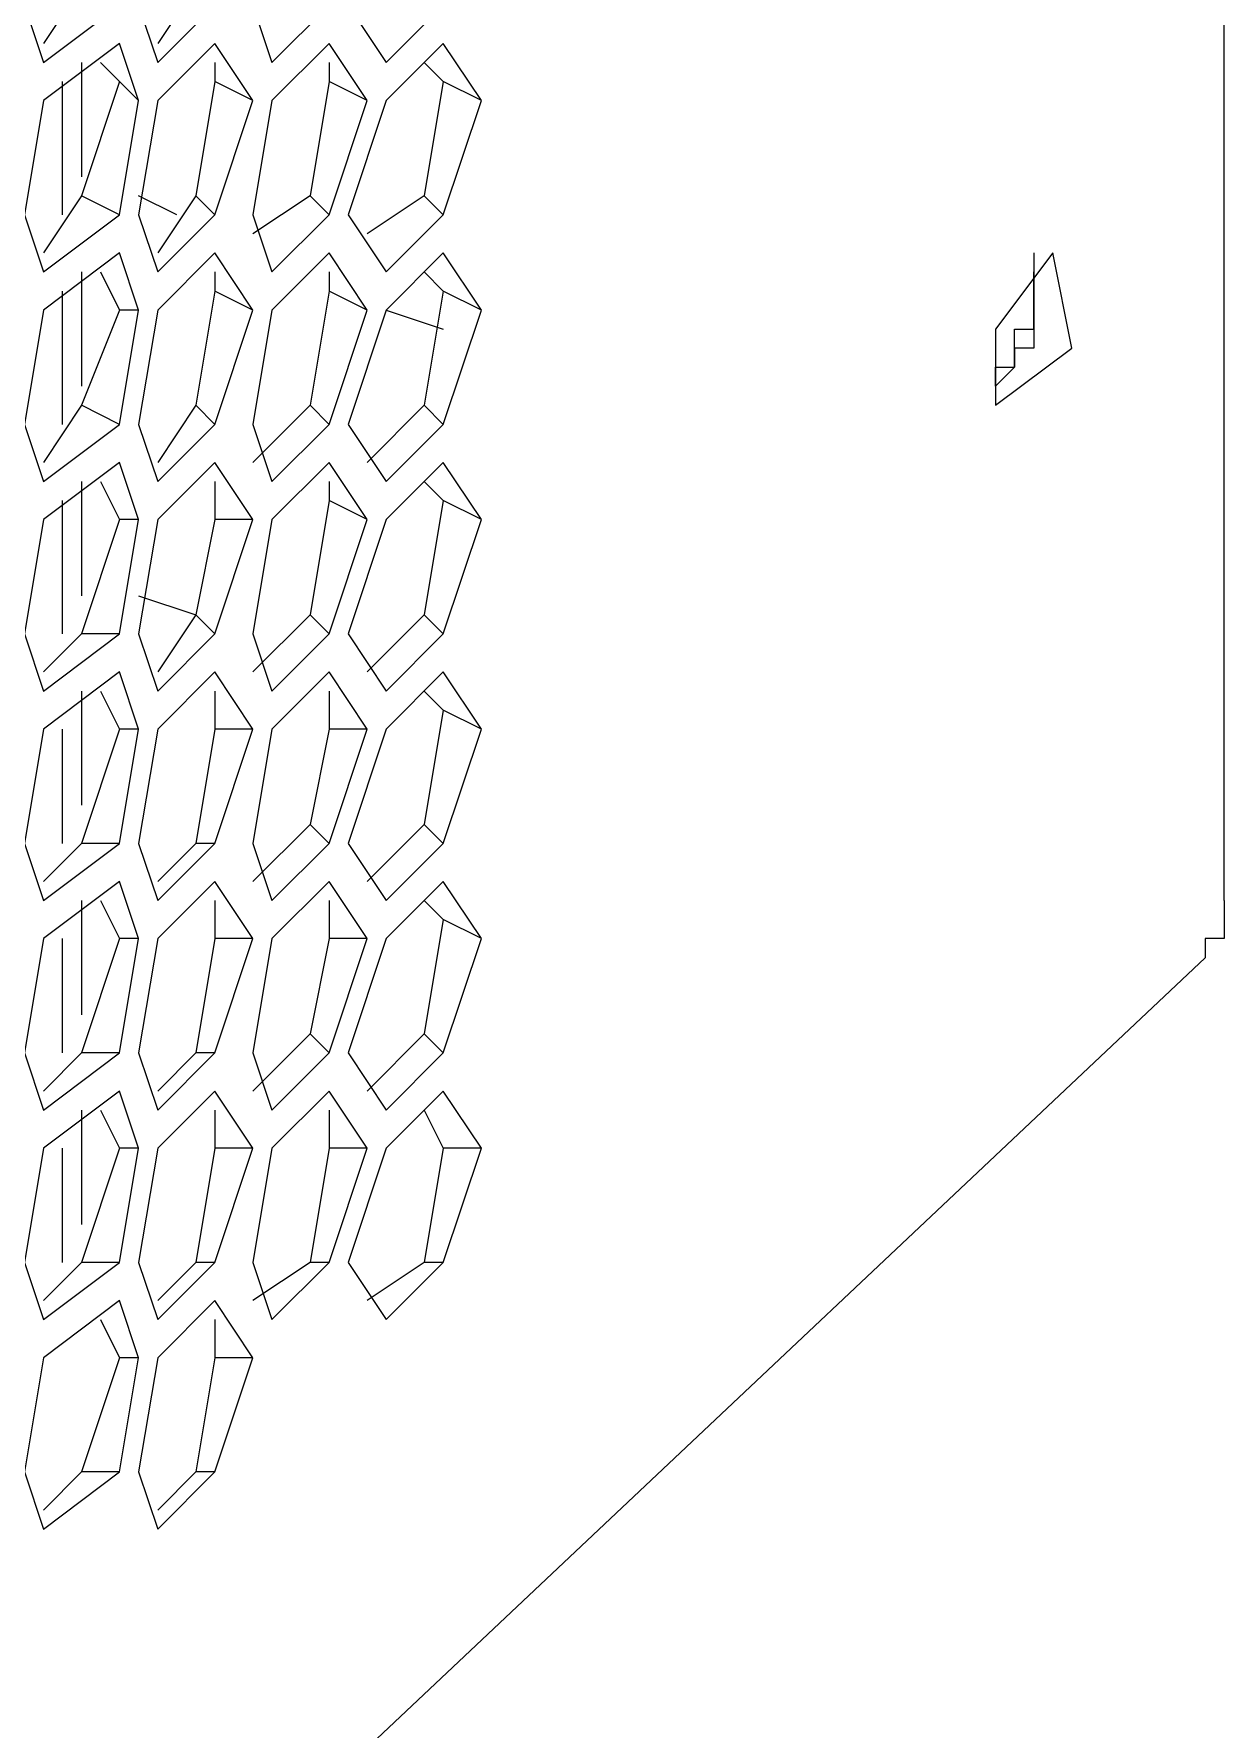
# Model space of a CAD drawing. Header units: millimetres. Extents: x 929 to 1725, y 58 to 532.
# Drawn here: x 1130.21 to 1137.53, y 421.36 to 431.78 of the extents above; entities that cross this region are included whole.
import ezdxf

# ---------------------------------------------------------------- set-up
doc = ezdxf.new("R2010")
doc.units = ezdxf.units.MM
doc.header["$MEASUREMENT"] = 0
doc.layers.add('TT-WIRE-EQPM', color=6, linetype='CONTINUOUS')

msp = doc.modelspace()

# ---------------------------------------------------------------- linework, layer by layer
at = {"layer": 'TT-WIRE-EQPM', "linetype": 'Continuous'}
for points in [[(1137.52681, 426.45354), (1137.52681, 446.11653)], [(1130.50432, 432.07153), (1130.27023, 431.72041)], [(1131.20657, 432.07153), (1130.97248, 431.72041)], [(1130.15319, 431.95449), (1130.27023, 431.60337)], [(1130.27023, 431.60337), (1130.7384, 431.95449)], [(1130.85544, 431.95449), (1130.97248, 431.60337)], [(1130.97248, 431.60337), (1131.32361, 431.95449)], [(1131.55769, 431.95449), (1131.67473, 431.60337)], [(1131.67473, 431.60337), (1132.02586, 431.95449)], [(1132.1429, 431.95449), (1132.37698, 431.60337)], [(1132.37698, 431.60337), (1132.72811, 431.95449)], [(1130.7384, 431.72041), (1130.27023, 431.36928)], [(1130.85544, 431.36928), (1130.7384, 431.72041)], [(1131.32361, 431.72041), (1130.97248, 431.36928)], [(1131.55769, 431.36928), (1131.32361, 431.72041)], [(1132.02586, 431.72041), (1131.67473, 431.36928)], [(1132.25994, 431.36928), (1132.02586, 431.72041)], [(1132.72811, 431.72041), (1132.37698, 431.36928)], [(1132.96219, 431.36928), (1132.72811, 431.72041)], [(1130.50432, 431.60337), (1130.50432, 430.90112)], [(1130.62136, 431.60337), (1130.7384, 431.48633)], [(1131.32361, 431.60337), (1131.32361, 431.48633)], [(1132.02586, 431.60337), (1132.02586, 431.48633)], [(1132.61107, 431.60337), (1132.72811, 431.48633)], [(1130.38728, 430.66703), (1130.38728, 431.48633)], [(1130.7384, 431.48633), (1130.50432, 430.78408)], [(1130.85544, 431.36928), (1130.7384, 431.48633)], [(1131.32361, 431.48633), (1131.20657, 430.78408)], [(1131.55769, 431.36928), (1131.32361, 431.48633)], [(1132.02586, 431.48633), (1131.90882, 430.78408)], [(1132.25994, 431.36928), (1132.02586, 431.48633)], [(1132.72811, 431.48633), (1132.61107, 430.78408)], [(1132.96219, 431.36928), (1132.72811, 431.48633)], [(1130.27023, 431.36928), (1130.15319, 430.66703)], [(1130.7384, 430.66703), (1130.85544, 431.36928)], [(1130.97248, 431.36928), (1130.85544, 430.66703)], [(1131.32361, 430.66703), (1131.55769, 431.36928)], [(1131.67473, 431.36928), (1131.55769, 430.66703)], [(1132.02586, 430.66703), (1132.25994, 431.36928)], [(1132.37698, 431.36928), (1132.1429, 430.66703)], [(1132.72811, 430.66703), (1132.96219, 431.36928)], [(1130.50432, 430.78408), (1130.27023, 430.43295)], [(1130.7384, 430.66703), (1130.50432, 430.78408)], [(1131.08952, 430.66703), (1130.85544, 430.78408)], [(1131.20657, 430.78408), (1130.97248, 430.43295)], [(1131.32361, 430.66703), (1131.20657, 430.78408)], [(1131.90882, 430.78408), (1131.55769, 430.54999)], [(1132.02586, 430.66703), (1131.90882, 430.78408)], [(1132.61107, 430.78408), (1132.25994, 430.54999)], [(1132.72811, 430.66703), (1132.61107, 430.78408)], [(1130.15319, 430.66703), (1130.27023, 430.31591)], [(1130.27023, 430.31591), (1130.7384, 430.66703)], [(1130.85544, 430.66703), (1130.97248, 430.31591)], [(1130.97248, 430.31591), (1131.32361, 430.66703)], [(1131.55769, 430.66703), (1131.67473, 430.31591)], [(1131.67473, 430.31591), (1132.02586, 430.66703)], [(1132.1429, 430.66703), (1132.37698, 430.31591)], [(1132.37698, 430.31591), (1132.72811, 430.66703)], [(1130.7384, 430.43295), (1130.27023, 430.08183)], [(1130.85544, 430.08183), (1130.7384, 430.43295)], [(1131.32361, 430.43295), (1130.97248, 430.08183)], [(1131.55769, 430.08183), (1131.32361, 430.43295)], [(1132.02586, 430.43295), (1131.67473, 430.08183)], [(1132.25994, 430.08183), (1132.02586, 430.43295)], [(1132.72811, 430.43295), (1132.37698, 430.08183)], [(1132.96219, 430.08183), (1132.72811, 430.43295)], [(1136.12231, 429.49662), (1136.59048, 429.84774), (1136.47344, 430.43295), (1136.12231, 429.96479), (1136.12231, 429.49662), (1136.12231, 429.49662)], [(1136.3564, 430.43295), (1136.3564, 430.43295), (1136.3564, 430.31591), (1136.3564, 430.31591), (1136.3564, 430.31591), (1136.3564, 430.31591), (1136.3564, 430.31591), (1136.3564, 430.31591), (1136.3564, 430.31591), (1136.3564, 430.31591), (1136.3564, 430.31591), (1136.3564, 430.19887), (1136.3564, 430.08183), (1136.3564, 430.08183), (1136.3564, 429.96479), (1136.3564, 429.84774), (1136.23936, 429.84774), (1136.23936, 429.7307), (1136.23936, 429.7307), (1136.12231, 429.61366), (1136.12231, 429.61366), (1136.12231, 429.61366), (1136.12231, 429.61366), (1136.12231, 429.61366), (1136.12231, 429.61366), (1136.12231, 429.61366), (1136.12231, 429.61366), (1136.12231, 429.61366), (1136.12231, 429.61366), (1136.12231, 429.61366), (1136.12231, 429.61366)], [(1130.50432, 430.31591), (1130.50432, 429.61366)], [(1130.62136, 430.31591), (1130.7384, 430.08183)], [(1131.32361, 430.31591), (1131.32361, 430.19887)], [(1132.02586, 430.31591), (1132.02586, 430.19887)], [(1132.61107, 430.31591), (1132.72811, 430.19887)], [(1136.12231, 429.61366), (1136.12231, 429.61366), (1136.12231, 429.61366), (1136.12231, 429.61366), (1136.12231, 429.61366), (1136.12231, 429.61366), (1136.12231, 429.61366), (1136.12231, 429.61366), (1136.12231, 429.61366), (1136.12231, 429.61366), (1136.12231, 429.7307), (1136.12231, 429.7307), (1136.23936, 429.7307), (1136.23936, 429.84774), (1136.23936, 429.84774), (1136.23936, 429.96479), (1136.3564, 429.96479), (1136.3564, 430.08183), (1136.3564, 430.08183), (1136.3564, 430.19887), (1136.3564, 430.19887), (1136.3564, 430.19887), (1136.3564, 430.19887), (1136.3564, 430.31591), (1136.3564, 430.31591), (1136.3564, 430.31591), (1136.3564, 430.31591), (1136.3564, 430.31591), (1136.3564, 430.31591), (1136.3564, 430.31591), (1136.3564, 430.31591)], [(1130.38728, 429.37958), (1130.38728, 430.19887)], [(1131.32361, 430.19887), (1131.20657, 429.49662)], [(1131.55769, 430.08183), (1131.32361, 430.19887)], [(1132.02586, 430.19887), (1131.90882, 429.49662)], [(1132.25994, 430.08183), (1132.02586, 430.19887)], [(1132.72811, 430.19887), (1132.61107, 429.49662)], [(1132.96219, 430.08183), (1132.72811, 430.19887)], [(1130.27023, 430.08183), (1130.15319, 429.37958)], [(1130.7384, 430.08183), (1130.50432, 429.49662)], [(1130.85544, 430.08183), (1130.7384, 430.08183)], [(1130.7384, 429.37958), (1130.85544, 430.08183)], [(1130.97248, 430.08183), (1130.85544, 429.37958)], [(1131.32361, 429.37958), (1131.55769, 430.08183)], [(1131.67473, 430.08183), (1131.55769, 429.37958)], [(1132.02586, 429.37958), (1132.25994, 430.08183)], [(1132.37698, 430.08183), (1132.1429, 429.37958)], [(1132.37698, 430.08183), (1132.72811, 429.96479)], [(1132.72811, 429.37958), (1132.96219, 430.08183)], [(1130.50432, 429.49662), (1130.27023, 429.14549)], [(1130.7384, 429.37958), (1130.50432, 429.49662)], [(1131.20657, 429.49662), (1130.97248, 429.14549)], [(1131.32361, 429.37958), (1131.20657, 429.49662)], [(1131.90882, 429.49662), (1131.55769, 429.14549)], [(1132.02586, 429.37958), (1131.90882, 429.49662)], [(1132.61107, 429.49662), (1132.25994, 429.14549)], [(1132.72811, 429.37958), (1132.61107, 429.49662)], [(1130.15319, 429.37958), (1130.27023, 429.02845)], [(1130.27023, 429.02845), (1130.7384, 429.37958)], [(1130.85544, 429.37958), (1130.97248, 429.02845)], [(1130.97248, 429.02845), (1131.32361, 429.37958)], [(1131.55769, 429.37958), (1131.67473, 429.02845)], [(1131.67473, 429.02845), (1132.02586, 429.37958)], [(1132.1429, 429.37958), (1132.37698, 429.02845)], [(1132.37698, 429.02845), (1132.72811, 429.37958)], [(1130.7384, 429.14549), (1130.27023, 428.79437)], [(1130.85544, 428.79437), (1130.7384, 429.14549)], [(1131.32361, 429.14549), (1130.97248, 428.79437)], [(1131.55769, 428.79437), (1131.32361, 429.14549)], [(1132.02586, 429.14549), (1131.67473, 428.79437)], [(1132.25994, 428.79437), (1132.02586, 429.14549)], [(1132.72811, 429.14549), (1132.37698, 428.79437)], [(1132.96219, 428.79437), (1132.72811, 429.14549)], [(1130.50432, 429.02845), (1130.50432, 428.3262)], [(1130.62136, 429.02845), (1130.7384, 428.79437)], [(1131.32361, 429.02845), (1131.32361, 428.79437)], [(1132.02586, 429.02845), (1132.02586, 428.91141)], [(1132.61107, 429.02845), (1132.72811, 428.91141)], [(1130.38728, 428.09212), (1130.38728, 428.91141)], [(1132.02586, 428.91141), (1131.90882, 428.20916)], [(1132.25994, 428.79437), (1132.02586, 428.91141)], [(1132.72811, 428.91141), (1132.61107, 428.20916)], [(1132.96219, 428.79437), (1132.72811, 428.91141)], [(1130.27023, 428.79437), (1130.15319, 428.09212)], [(1130.7384, 428.79437), (1130.50432, 428.09212)], [(1130.85544, 428.79437), (1130.7384, 428.79437)], [(1130.7384, 428.09212), (1130.85544, 428.79437)], [(1130.97248, 428.79437), (1130.85544, 428.09212)], [(1131.32361, 428.79437), (1131.20657, 428.20916)], [(1131.55769, 428.79437), (1131.32361, 428.79437)], [(1131.32361, 428.09212), (1131.55769, 428.79437)], [(1131.67473, 428.79437), (1131.55769, 428.09212)], [(1132.02586, 428.09212), (1132.25994, 428.79437)], [(1132.37698, 428.79437), (1132.1429, 428.09212)], [(1132.72811, 428.09212), (1132.96219, 428.79437)], [(1130.85544, 428.3262), (1131.20657, 428.20916)], [(1131.20657, 428.20916), (1130.97248, 427.85804)], [(1131.32361, 428.09212), (1131.20657, 428.20916)], [(1131.90882, 428.20916), (1131.55769, 427.85804)], [(1132.02586, 428.09212), (1131.90882, 428.20916)], [(1132.61107, 428.20916), (1132.25994, 427.85804)], [(1132.72811, 428.09212), (1132.61107, 428.20916)], [(1130.15319, 428.09212), (1130.27023, 427.74099)], [(1130.50432, 428.09212), (1130.27023, 427.85804)], [(1130.27023, 427.74099), (1130.7384, 428.09212)], [(1130.7384, 428.09212), (1130.50432, 428.09212)], [(1130.85544, 428.09212), (1130.97248, 427.74099)], [(1130.97248, 427.74099), (1131.32361, 428.09212)], [(1131.55769, 428.09212), (1131.67473, 427.74099)], [(1131.67473, 427.74099), (1132.02586, 428.09212)], [(1132.1429, 428.09212), (1132.37698, 427.74099)], [(1132.37698, 427.74099), (1132.72811, 428.09212)], [(1130.7384, 427.85804), (1130.27023, 427.50691)], [(1130.85544, 427.50691), (1130.7384, 427.85804)], [(1131.32361, 427.85804), (1130.97248, 427.50691)], [(1131.55769, 427.50691), (1131.32361, 427.85804)], [(1132.02586, 427.85804), (1131.67473, 427.50691)], [(1132.25994, 427.50691), (1132.02586, 427.85804)], [(1132.72811, 427.85804), (1132.37698, 427.50691)], [(1132.96219, 427.50691), (1132.72811, 427.85804)], [(1130.50432, 427.74099), (1130.50432, 427.03874)], [(1130.62136, 427.74099), (1130.7384, 427.50691)], [(1131.32361, 427.74099), (1131.32361, 427.50691)], [(1132.02586, 427.74099), (1132.02586, 427.50691)], [(1132.61107, 427.74099), (1132.72811, 427.62395)], [(1132.72811, 427.62395), (1132.61107, 426.9217)], [(1132.96219, 427.50691), (1132.72811, 427.62395)], [(1130.27023, 427.50691), (1130.15319, 426.80466)], [(1130.38728, 426.80466), (1130.38728, 427.50691)], [(1130.7384, 427.50691), (1130.50432, 426.80466)], [(1130.85544, 427.50691), (1130.7384, 427.50691)], [(1130.7384, 426.80466), (1130.85544, 427.50691)], [(1130.97248, 427.50691), (1130.85544, 426.80466)], [(1131.32361, 427.50691), (1131.20657, 426.80466)], [(1131.55769, 427.50691), (1131.32361, 427.50691)], [(1131.32361, 426.80466), (1131.55769, 427.50691)], [(1131.67473, 427.50691), (1131.55769, 426.80466)], [(1132.02586, 427.50691), (1131.90882, 426.9217)], [(1132.25994, 427.50691), (1132.02586, 427.50691)], [(1132.02586, 426.80466), (1132.25994, 427.50691)], [(1132.37698, 427.50691), (1132.1429, 426.80466)], [(1132.72811, 426.80466), (1132.96219, 427.50691)], [(1131.90882, 426.9217), (1131.55769, 426.57058)], [(1132.02586, 426.80466), (1131.90882, 426.9217)], [(1132.61107, 426.9217), (1132.25994, 426.57058)], [(1132.72811, 426.80466), (1132.61107, 426.9217)], [(1130.15319, 426.80466), (1130.27023, 426.45354)], [(1130.50432, 426.80466), (1130.27023, 426.57058)], [(1130.27023, 426.45354), (1130.7384, 426.80466)], [(1130.7384, 426.80466), (1130.50432, 426.80466)], [(1130.85544, 426.80466), (1130.97248, 426.45354)], [(1131.20657, 426.80466), (1130.97248, 426.57058)], [(1130.97248, 426.45354), (1131.32361, 426.80466)], [(1131.32361, 426.80466), (1131.20657, 426.80466)], [(1131.55769, 426.80466), (1131.67473, 426.45354)], [(1131.67473, 426.45354), (1132.02586, 426.80466)], [(1132.1429, 426.80466), (1132.37698, 426.45354)], [(1132.37698, 426.45354), (1132.72811, 426.80466)], [(1130.7384, 426.57058), (1130.27023, 426.21945)], [(1130.85544, 426.21945), (1130.7384, 426.57058)], [(1131.32361, 426.57058), (1130.97248, 426.21945)], [(1131.55769, 426.21945), (1131.32361, 426.57058)], [(1132.02586, 426.57058), (1131.67473, 426.21945)], [(1132.25994, 426.21945), (1132.02586, 426.57058)], [(1132.72811, 426.57058), (1132.37698, 426.21945)], [(1132.96219, 426.21945), (1132.72811, 426.57058)], [(1130.50432, 426.45354), (1130.50432, 425.75129)], [(1130.62136, 426.45354), (1130.7384, 426.21945)], [(1131.32361, 426.45354), (1131.32361, 426.21945)], [(1132.02586, 426.45354), (1132.02586, 426.21945)], [(1132.61107, 426.45354), (1132.72811, 426.3365)], [(1137.52681, 426.45354), (1137.52681, 426.45354), (1137.52681, 426.45354), (1137.52681, 426.3365), (1137.52681, 426.3365), (1137.52681, 426.3365), (1137.52681, 426.21945), (1137.52681, 426.21945), (1137.40977, 426.21945), (1137.40977, 426.10241), (1137.40977, 426.10241)], [(1132.72811, 426.3365), (1132.61107, 425.63425)], [(1132.96219, 426.21945), (1132.72811, 426.3365)], [(1130.27023, 426.21945), (1130.15319, 425.5172)], [(1130.38728, 425.5172), (1130.38728, 426.21945)], [(1130.7384, 426.21945), (1130.50432, 425.5172)], [(1130.85544, 426.21945), (1130.7384, 426.21945)], [(1130.7384, 425.5172), (1130.85544, 426.21945)], [(1130.97248, 426.21945), (1130.85544, 425.5172)], [(1131.32361, 426.21945), (1131.20657, 425.5172)], [(1131.55769, 426.21945), (1131.32361, 426.21945)], [(1131.32361, 425.5172), (1131.55769, 426.21945)], [(1131.67473, 426.21945), (1131.55769, 425.5172)], [(1132.02586, 426.21945), (1131.90882, 425.63425)], [(1132.25994, 426.21945), (1132.02586, 426.21945)], [(1132.02586, 425.5172), (1132.25994, 426.21945)], [(1132.37698, 426.21945), (1132.1429, 425.5172)], [(1132.72811, 425.5172), (1132.96219, 426.21945)], [(1137.40977, 426.10241), (1104.75516, 395.32047)], [(1131.90882, 425.63425), (1131.55769, 425.28312)], [(1132.02586, 425.5172), (1131.90882, 425.63425)], [(1132.61107, 425.63425), (1132.25994, 425.28312)], [(1132.72811, 425.5172), (1132.61107, 425.63425)], [(1130.15319, 425.5172), (1130.27023, 425.16608)], [(1130.50432, 425.5172), (1130.27023, 425.28312)], [(1130.27023, 425.16608), (1130.7384, 425.5172)], [(1130.7384, 425.5172), (1130.50432, 425.5172)], [(1130.85544, 425.5172), (1130.97248, 425.16608)], [(1131.20657, 425.5172), (1130.97248, 425.28312)], [(1130.97248, 425.16608), (1131.32361, 425.5172)], [(1131.32361, 425.5172), (1131.20657, 425.5172)], [(1131.55769, 425.5172), (1131.67473, 425.16608)], [(1131.67473, 425.16608), (1132.02586, 425.5172)], [(1132.1429, 425.5172), (1132.37698, 425.16608)], [(1132.37698, 425.16608), (1132.72811, 425.5172)], [(1130.7384, 425.28312), (1130.27023, 424.932)], [(1130.85544, 424.932), (1130.7384, 425.28312)], [(1131.32361, 425.28312), (1130.97248, 424.932)], [(1131.55769, 424.932), (1131.32361, 425.28312)], [(1132.02586, 425.28312), (1131.67473, 424.932)], [(1132.25994, 424.932), (1132.02586, 425.28312)], [(1132.72811, 425.28312), (1132.37698, 424.932)], [(1132.96219, 424.932), (1132.72811, 425.28312)], [(1130.50432, 425.16608), (1130.50432, 424.46383)], [(1130.62136, 425.16608), (1130.7384, 424.932)], [(1131.32361, 425.16608), (1131.32361, 424.932)], [(1132.02586, 425.16608), (1132.02586, 424.932)], [(1132.61107, 425.16608), (1132.72811, 424.932)], [(1130.27023, 424.932), (1130.15319, 424.22975)], [(1130.38728, 424.22975), (1130.38728, 424.932)], [(1130.7384, 424.932), (1130.50432, 424.22975)], [(1130.85544, 424.932), (1130.7384, 424.932)], [(1130.7384, 424.22975), (1130.85544, 424.932)], [(1130.97248, 424.932), (1130.85544, 424.22975)], [(1131.32361, 424.932), (1131.20657, 424.22975)], [(1131.55769, 424.932), (1131.32361, 424.932)], [(1131.32361, 424.22975), (1131.55769, 424.932)], [(1131.67473, 424.932), (1131.55769, 424.22975)], [(1132.02586, 424.932), (1131.90882, 424.22975)], [(1132.25994, 424.932), (1132.02586, 424.932)], [(1132.02586, 424.22975), (1132.25994, 424.932)], [(1132.37698, 424.932), (1132.1429, 424.22975)], [(1132.72811, 424.932), (1132.61107, 424.22975)], [(1132.96219, 424.932), (1132.72811, 424.932)], [(1132.72811, 424.22975), (1132.96219, 424.932)], [(1130.15319, 424.22975), (1130.27023, 423.87862)], [(1130.50432, 424.22975), (1130.27023, 423.99566)], [(1130.27023, 423.87862), (1130.7384, 424.22975)], [(1130.7384, 424.22975), (1130.50432, 424.22975)], [(1130.85544, 424.22975), (1130.97248, 423.87862)], [(1131.20657, 424.22975), (1130.97248, 423.99566)], [(1130.97248, 423.87862), (1131.32361, 424.22975)], [(1131.32361, 424.22975), (1131.20657, 424.22975)], [(1131.90882, 424.22975), (1131.55769, 423.99566)], [(1131.55769, 424.22975), (1131.67473, 423.87862)], [(1131.67473, 423.87862), (1132.02586, 424.22975)], [(1132.02586, 424.22975), (1131.90882, 424.22975)], [(1132.1429, 424.22975), (1132.37698, 423.87862)], [(1132.61107, 424.22975), (1132.25994, 423.99566)], [(1132.37698, 423.87862), (1132.72811, 424.22975)], [(1132.72811, 424.22975), (1132.61107, 424.22975)], [(1130.7384, 423.99566), (1130.27023, 423.64454)], [(1130.85544, 423.64454), (1130.7384, 423.99566)], [(1131.32361, 423.99566), (1130.97248, 423.64454)], [(1131.55769, 423.64454), (1131.32361, 423.99566)], [(1130.62136, 423.87862), (1130.7384, 423.64454)], [(1131.32361, 423.87862), (1131.32361, 423.64454)], [(1130.27023, 423.64454), (1130.15319, 422.94229)], [(1130.7384, 423.64454), (1130.50432, 422.94229)], [(1130.85544, 423.64454), (1130.7384, 423.64454)], [(1130.7384, 422.94229), (1130.85544, 423.64454)], [(1130.97248, 423.64454), (1130.85544, 422.94229)], [(1131.32361, 423.64454), (1131.20657, 422.94229)], [(1131.55769, 423.64454), (1131.32361, 423.64454)], [(1131.32361, 422.94229), (1131.55769, 423.64454)], [(1130.15319, 422.94229), (1130.27023, 422.59116)], [(1130.50432, 422.94229), (1130.27023, 422.70821)], [(1130.27023, 422.59116), (1130.7384, 422.94229)], [(1130.7384, 422.94229), (1130.50432, 422.94229)], [(1130.85544, 422.94229), (1130.97248, 422.59116)], [(1131.20657, 422.94229), (1130.97248, 422.70821)], [(1130.97248, 422.59116), (1131.32361, 422.94229)], [(1131.32361, 422.94229), (1131.20657, 422.94229)]]:
    msp.add_lwpolyline(points, dxfattribs=at)

doc.saveas('drawing.dxf')
